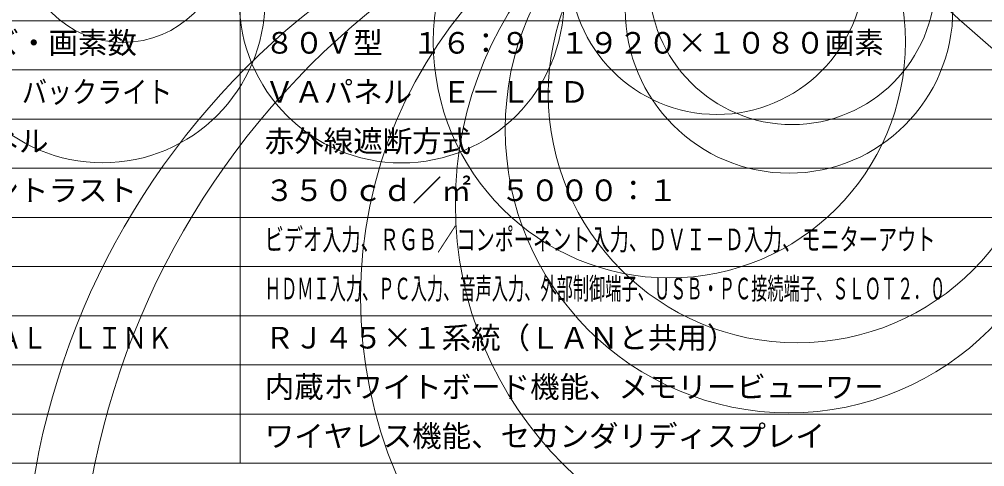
# Model space of a CAD drawing. Units: millimetres, scale not verified. Extents: x -5442 to 5961, y -11392 to 320.
# Drawn here: x -45 to 53.2, y -56.9 to -11.4 of the extents above; entities that cross this region are included whole.
import ezdxf
from ezdxf.enums import TextEntityAlignment as Align

# ---------------------------------------------------------------- set-up
doc = ezdxf.new("R2010")
doc.units = ezdxf.units.MM
doc.header["$LTSCALE"] = 0.125
doc.layers.add('0-1_MOJI1', color=7, linetype='Continuous')
doc.layers.add('0-2_WAKU', color=1, linetype='Continuous', lineweight=18)
doc.layers.add('0-5_GAIKEI', color=1, linetype='Continuous', lineweight=18)
doc.styles.add('ＭＳ ゴシック', font='')
doc.styles.get('ＭＳ ゴシック').set_extended_font_data('MS Gothic')

msp = doc.modelspace()

# ---------------------------------------------------------------- linework, layer by layer
at = {"layer": '0-2_WAKU', "color": 4}
for p, q in [((-22.4976, -56.5009), (-22.4976, -6.5009)), ((-62.4976, -56.5009), (62.5024, -56.5009))]:
    msp.add_line(p, q, dxfattribs=at)
at = {"layer": '0-2_WAKU'}
for p, q in [((62.5024, -11.5009), (-62.4976, -11.5009)), ((62.5024, -16.5009), (-62.4976, -16.5009)), ((62.5024, -21.5009), (-62.4976, -21.5009)), ((-62.4976, -26.5009), (62.5024, -26.5009)), ((-62.4976, -31.5009), (62.5024, -31.5009)), ((-62.4976, -36.5009), (62.5024, -36.5009)), ((-62.4976, -41.5009), (62.5024, -41.5009)), ((-62.4976, -46.5009), (62.5024, -46.5009)), ((-62.4976, -51.5009), (62.5024, -51.5009))]:
    msp.add_line(p, q, dxfattribs=at)
at = {"layer": '0-5_GAIKEI'}
for centre, radius in [((171.8809, 139.6676), 180.342), ((171.8809, 122.1676), 180.342), ((259.4982, -5690.4294), 5701.2602), ((21.1654, -13.6396), 24.0166), ((26.0087, -6.0315), 14.9977), ((-36.4975, -9.4339), 16.5132), ((41.5421, -72.9313), 80.4825), ((-6.0788, -9.4416), 16.5214), ((36.8289, -30.141), 37.4334), ((33.6537, -7.4911), 14.5681), ((-34.4156, -3.4904), 10.2157), ((32.7137, -70.9135), 77.2542), ((35.8012, -39.6531), 46.0579), ((33.3298, -22.5247), 28.8615), ((34.169, -18.9388), 25.3206), ((33.3421, -10.3336), 16.6704)]:
    msp.add_circle(centre, radius, dxfattribs=at)

# ---------------------------------------------------------------- texts
at = {"layer": '0-1_MOJI1', "style": 'ＭＳ ゴシック'}
for s, p in [('画面サイズ・画素数', (-59.9976, -15.5009)), ('８０Ｖ型\u3000１６：９\u3000１９２０×１０８０画素', (-19.9976, -15.5009)), ('ＶＡパネル\u3000Ｅ－ＬＥＤ', (-19.9976, -20.5009)), ('タッチパネル', (-59.9976, -25.5009)), ('赤外線遮断方式', (-19.9976, -25.5009)), ('輝度・コントラスト', (-59.9976, -30.5009)), ('３５０ｃｄ／㎡\u3000５０００：１', (-19.9976, -30.5009)), ('ＲＪ４５×１系統（ＬＡＮと共用）', (-19.9976, -45.5009)), ('内蔵ホワイトボード機能、メモリービューワー', (-19.9976, -50.5009)), ('ワイヤレス機能、セカンダリディスプレイ', (-19.9976, -55.5009))]:
    msp.add_text(s, height=2.199, dxfattribs=at).set_placement(p, align=Align.BOTTOM_LEFT)
for s, width, p in [('液晶パネル・バックライト', 0.85, (-59.9976, -20.5009)), ('ビデオ入力、ＲＧＢ／コンポーネント入力、ＤＶＩ－Ｄ入力、モニターアウト', 0.65, (-19.9976, -35.5009)), ('ＨＤＭＩ入力、ＰＣ入力、音声入力、外部制御端子、ＵＳＢ・ＰＣ接続端子、ＳＬＯＴ２．０', 0.55, (-19.9976, -40.5009)), ('ＤＩＧＩＴＡＬ\u3000ＬＩＮＫ', 0.85, (-59.9976, -45.5009))]:
    msp.add_text(s, height=2.199, dxfattribs=dict(at, width=width)).set_placement(p, align=Align.BOTTOM_LEFT)

doc.saveas('drawing.dxf')
